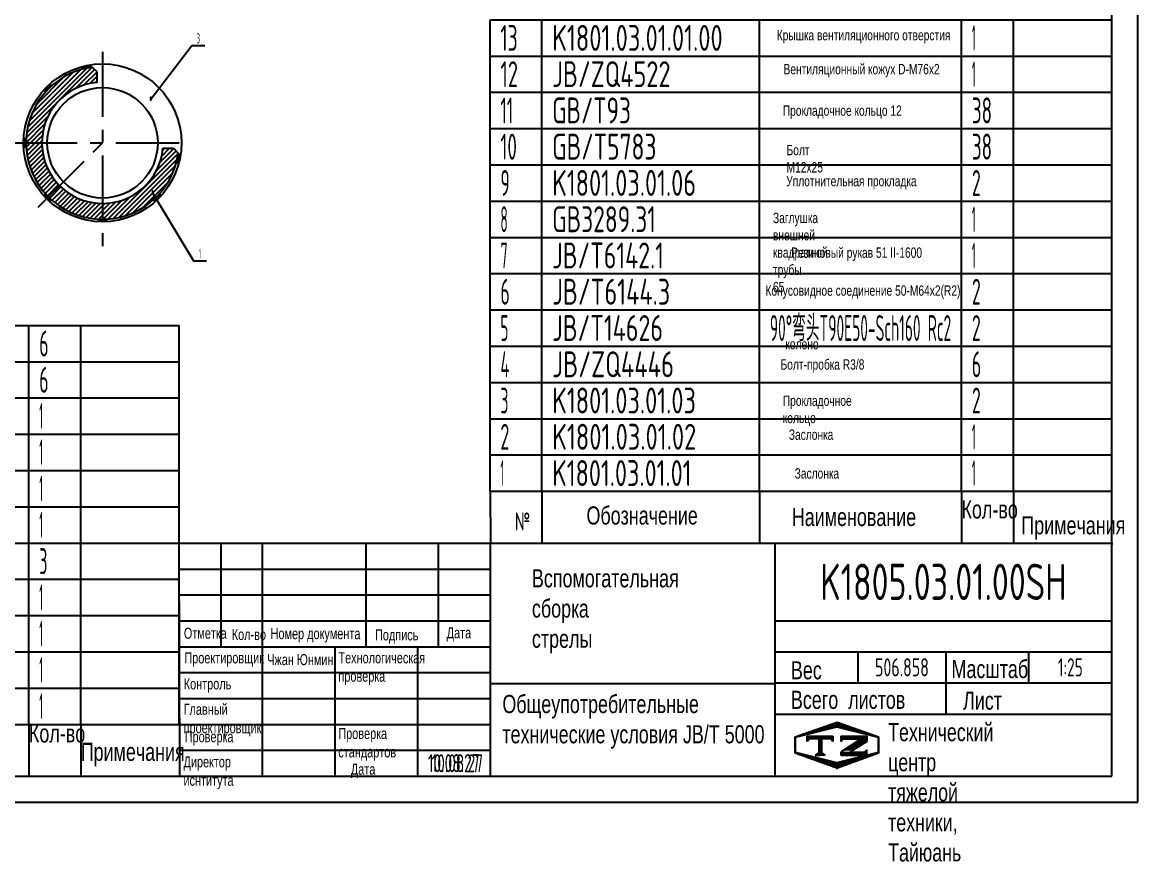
# Model space of a CAD drawing. Header units: millimetres. Extents: x 0 to 10500, y -559 to 7154.
# Drawn here: x 5118 to 10500, y -559 to 3491 of the extents above; entities that cross this region are included whole.
import ezdxf
from ezdxf.enums import TextEntityAlignment as Align

# ---------------------------------------------------------------- set-up
doc = ezdxf.new("R2010")
doc.units = ezdxf.units.MM
doc.header["$LTSCALE"] = 250
doc.linetypes.add('G', pattern=[2, 1.25, -0.25, 0.25, -0.25])
for name, color, linetype in [('01', 7, 'Continuous'), ('02', 1, 'Continuous'), ('05', 142, 'G'), ('11', 3, 'Continuous'), ('THICK', 7, 'Continuous')]:
    doc.layers.add(name, color=color, linetype=linetype)
doc.styles.get("Standard").update_dxf_attribs({"font": 'isocp', "width": 0.707, "bigfont": 'intecad.shx'})

# ---------------------------------------------------------------- blocks, each defined once
blk = doc.blocks.new('*U28')
at = {"layer": '01'}
for points in [[(415, 5), (415, 292)], [(25, 5), (415, 5)]]:
    blk.add_lwpolyline(points, dxfattribs=at)
at = {"layer": '02'}
for points in [[(420, 0), (420, 297)], [(0, 0), (420, 0)]]:
    blk.add_lwpolyline(points, dxfattribs=at)
blk = doc.blocks.new('*U31')
at = {"layer": '01'}
for p, q in [((0, -175), (0, 0)), ((3000, -175), (3000, 0))]:
    blk.add_line(p, q, dxfattribs=at)
at = {"layer": '02'}
for p, q in [((0, 0), (250, 0)), ((250, -175), (250, 0)), ((250, 0), (1300, 0)), ((1300, -175), (1300, 0)), ((1300, 0), (2275, 0)), ((2275, -175), (2275, 0)), ((2275, 0), (2525, 0)), ((2525, -175), (2525, 0)), ((2525, 0), (3000, 0))]:
    blk.add_line(p, q, dxfattribs=at)
blk = doc.blocks.new('*U32')
at = {"layer": '01'}
for p, q in [((0, -175), (0, 0)), ((3000, -175), (3000, 0))]:
    blk.add_line(p, q, dxfattribs=at)
at = {"layer": '02'}
for p, q in [((0, 0), (250, 0)), ((250, -175), (250, 0)), ((250, 0), (1300, 0)), ((1300, -175), (1300, 0)), ((1300, 0), (2275, 0)), ((2275, -175), (2275, 0)), ((2275, 0), (2525, 0)), ((2525, -175), (2525, 0)), ((2525, 0), (3000, 0))]:
    blk.add_line(p, q, dxfattribs=at)
blk = doc.blocks.new('*U33')
at = {"layer": '01'}
for p, q in [((0, -175), (0, 0)), ((3000, -175), (3000, 0))]:
    blk.add_line(p, q, dxfattribs=at)
at = {"layer": '02'}
for p, q in [((0, 0), (250, 0)), ((250, -175), (250, 0)), ((250, 0), (1300, 0)), ((1300, -175), (1300, 0)), ((1300, 0), (2275, 0)), ((2275, -175), (2275, 0)), ((2275, 0), (2525, 0)), ((2525, -175), (2525, 0)), ((2525, 0), (3000, 0))]:
    blk.add_line(p, q, dxfattribs=at)
blk = doc.blocks.new('*U34')
at = {"layer": '01'}
for p, q in [((0, -175), (0, 0)), ((3000, -175), (3000, 0))]:
    blk.add_line(p, q, dxfattribs=at)
at = {"layer": '02'}
for p, q in [((0, 0), (250, 0)), ((250, -175), (250, 0)), ((250, 0), (1300, 0)), ((1300, -175), (1300, 0)), ((1300, 0), (2275, 0)), ((2275, -175), (2275, 0)), ((2275, 0), (2525, 0)), ((2525, -175), (2525, 0)), ((2525, 0), (3000, 0))]:
    blk.add_line(p, q, dxfattribs=at)
blk = doc.blocks.new('*U35')
at = {"layer": '01'}
for p, q in [((0, -175), (0, 0)), ((3000, -175), (3000, 0))]:
    blk.add_line(p, q, dxfattribs=at)
at = {"layer": '02'}
for p, q in [((0, 0), (250, 0)), ((250, -175), (250, 0)), ((250, 0), (1300, 0)), ((1300, -175), (1300, 0)), ((1300, 0), (2275, 0)), ((2275, -175), (2275, 0)), ((2275, 0), (2525, 0)), ((2525, -175), (2525, 0)), ((2525, 0), (3000, 0))]:
    blk.add_line(p, q, dxfattribs=at)
blk = doc.blocks.new('*U36')
at = {"layer": '01'}
for p, q in [((0, -175), (0, 0)), ((3000, -175), (3000, 0))]:
    blk.add_line(p, q, dxfattribs=at)
at = {"layer": '02'}
for p, q in [((0, 0), (250, 0)), ((250, -175), (250, 0)), ((250, 0), (1300, 0)), ((1300, -175), (1300, 0)), ((1300, 0), (2275, 0)), ((2275, -175), (2275, 0)), ((2275, 0), (2525, 0)), ((2525, -175), (2525, 0)), ((2525, 0), (3000, 0))]:
    blk.add_line(p, q, dxfattribs=at)
blk = doc.blocks.new('*U37')
at = {"layer": '01'}
for p, q in [((0, -175), (0, 0)), ((3000, -175), (3000, 0))]:
    blk.add_line(p, q, dxfattribs=at)
at = {"layer": '02'}
for p, q in [((0, 0), (250, 0)), ((250, -175), (250, 0)), ((250, 0), (1300, 0)), ((1300, -175), (1300, 0)), ((1300, 0), (2275, 0)), ((2275, -175), (2275, 0)), ((2275, 0), (2525, 0)), ((2525, -175), (2525, 0)), ((2525, 0), (3000, 0))]:
    blk.add_line(p, q, dxfattribs=at)
blk = doc.blocks.new('*U38')
at = {"layer": '01'}
for p, q in [((0, -175), (0, 0)), ((3000, -175), (3000, 0))]:
    blk.add_line(p, q, dxfattribs=at)
at = {"layer": '02'}
for p, q in [((0, 0), (250, 0)), ((250, -175), (250, 0)), ((250, 0), (1300, 0)), ((1300, -175), (1300, 0)), ((1300, 0), (2275, 0)), ((2275, -175), (2275, 0)), ((2275, 0), (2525, 0)), ((2525, -175), (2525, 0)), ((2525, 0), (3000, 0))]:
    blk.add_line(p, q, dxfattribs=at)
blk = doc.blocks.new('*U39')
at = {"layer": '01'}
for p, q in [((0, -175), (0, 0)), ((3000, -175), (3000, 0))]:
    blk.add_line(p, q, dxfattribs=at)
at = {"layer": '02'}
for p, q in [((0, 0), (250, 0)), ((250, -175), (250, 0)), ((250, 0), (1300, 0)), ((1300, -175), (1300, 0)), ((1300, 0), (2275, 0)), ((2275, -175), (2275, 0)), ((2275, 0), (2525, 0)), ((2525, -175), (2525, 0)), ((2525, 0), (3000, 0))]:
    blk.add_line(p, q, dxfattribs=at)
blk = doc.blocks.new('*U40')
at = {"layer": '01'}
for p, q in [((0, -175), (0, 0)), ((3000, -175), (3000, 0))]:
    blk.add_line(p, q, dxfattribs=at)
at = {"layer": '02'}
for p, q in [((0, 0), (250, 0)), ((250, -175), (250, 0)), ((250, 0), (1300, 0)), ((1300, -175), (1300, 0)), ((1300, 0), (2275, 0)), ((2275, -175), (2275, 0)), ((2275, 0), (2525, 0)), ((2525, -175), (2525, 0)), ((2525, 0), (3000, 0))]:
    blk.add_line(p, q, dxfattribs=at)
blk = doc.blocks.new('*U41')
at = {"layer": '01'}
for p, q in [((0, -175), (0, 0)), ((3000, -175), (3000, 0))]:
    blk.add_line(p, q, dxfattribs=at)
at = {"layer": '02'}
for p, q in [((0, 0), (250, 0)), ((250, -175), (250, 0)), ((250, 0), (1300, 0)), ((1300, -175), (1300, 0)), ((1300, 0), (2275, 0)), ((2275, -175), (2275, 0)), ((2275, 0), (2525, 0)), ((2525, -175), (2525, 0)), ((2525, 0), (3000, 0))]:
    blk.add_line(p, q, dxfattribs=at)
blk = doc.blocks.new('*U42')
at = {"layer": '01'}
for p, q in [((0, -175), (0, 0)), ((3000, -175), (3000, 0))]:
    blk.add_line(p, q, dxfattribs=at)
at = {"layer": '02'}
for p, q in [((0, 0), (250, 0)), ((250, -175), (250, 0)), ((250, 0), (1300, 0)), ((1300, -175), (1300, 0)), ((1300, 0), (2275, 0)), ((2275, -175), (2275, 0)), ((2275, 0), (2525, 0)), ((2525, -175), (2525, 0)), ((2525, 0), (3000, 0))]:
    blk.add_line(p, q, dxfattribs=at)
blk = doc.blocks.new('*U43')
at = {"layer": '01'}
for p, q in [((0, -175), (0, 0)), ((3000, -175), (3000, 0))]:
    blk.add_line(p, q, dxfattribs=at)
at = {"layer": '02'}
for p, q in [((0, 0), (250, 0)), ((250, -175), (250, 0)), ((250, 0), (1300, 0)), ((1300, -175), (1300, 0)), ((1300, 0), (2275, 0)), ((2275, -175), (2275, 0)), ((2275, 0), (2525, 0)), ((2525, -175), (2525, 0)), ((2525, 0), (3000, 0))]:
    blk.add_line(p, q, dxfattribs=at)
blk = doc.blocks.new('*U58')
at = {"layer": '01'}
for p, q in [((0, -175), (0, 0)), ((3000, -175), (3000, 0))]:
    blk.add_line(p, q, dxfattribs=at)
at = {"layer": '02'}
for p, q in [((0, 0), (250, 0)), ((250, -175), (250, 0)), ((250, 0), (1300, 0)), ((1300, -175), (1300, 0)), ((1300, 0), (2275, 0)), ((2275, -175), (2275, 0)), ((2275, 0), (2525, 0)), ((2525, -175), (2525, 0)), ((2525, 0), (3000, 0))]:
    blk.add_line(p, q, dxfattribs=at)
blk = doc.blocks.new('*U59')
at = {"layer": '01'}
for p, q in [((0, -175), (0, 0)), ((3000, -175), (3000, 0))]:
    blk.add_line(p, q, dxfattribs=at)
at = {"layer": '02'}
for p, q in [((0, 0), (250, 0)), ((250, -175), (250, 0)), ((250, 0), (1300, 0)), ((1300, -175), (1300, 0)), ((1300, 0), (2275, 0)), ((2275, -175), (2275, 0)), ((2275, 0), (2525, 0)), ((2525, -175), (2525, 0)), ((2525, 0), (3000, 0))]:
    blk.add_line(p, q, dxfattribs=at)
blk = doc.blocks.new('*U60')
at = {"layer": '01'}
for p, q in [((0, -175), (0, 0)), ((3000, -175), (3000, 0))]:
    blk.add_line(p, q, dxfattribs=at)
at = {"layer": '02'}
for p, q in [((0, 0), (250, 0)), ((250, -175), (250, 0)), ((250, 0), (1300, 0)), ((1300, -175), (1300, 0)), ((1300, 0), (2275, 0)), ((2275, -175), (2275, 0)), ((2275, 0), (2525, 0)), ((2525, -175), (2525, 0)), ((2525, 0), (3000, 0))]:
    blk.add_line(p, q, dxfattribs=at)
blk = doc.blocks.new('*U61')
at = {"layer": '01'}
for p, q in [((0, -175), (0, 0)), ((3000, -175), (3000, 0))]:
    blk.add_line(p, q, dxfattribs=at)
at = {"layer": '02'}
for p, q in [((0, 0), (250, 0)), ((250, -175), (250, 0)), ((250, 0), (1300, 0)), ((1300, -175), (1300, 0)), ((1300, 0), (2275, 0)), ((2275, -175), (2275, 0)), ((2275, 0), (2525, 0)), ((2525, -175), (2525, 0)), ((2525, 0), (3000, 0))]:
    blk.add_line(p, q, dxfattribs=at)
blk = doc.blocks.new('*U62')
at = {"layer": '01'}
for p, q in [((0, -175), (0, 0)), ((3000, -175), (3000, 0))]:
    blk.add_line(p, q, dxfattribs=at)
at = {"layer": '02'}
for p, q in [((0, 0), (250, 0)), ((250, -175), (250, 0)), ((250, 0), (1300, 0)), ((1300, -175), (1300, 0)), ((1300, 0), (2275, 0)), ((2275, -175), (2275, 0)), ((2275, 0), (2525, 0)), ((2525, -175), (2525, 0)), ((2525, 0), (3000, 0))]:
    blk.add_line(p, q, dxfattribs=at)
blk = doc.blocks.new('*U63')
at = {"layer": '01'}
for p, q in [((0, -175), (0, 0)), ((3000, -175), (3000, 0))]:
    blk.add_line(p, q, dxfattribs=at)
at = {"layer": '02'}
for p, q in [((0, 0), (250, 0)), ((250, -175), (250, 0)), ((250, 0), (1300, 0)), ((1300, -175), (1300, 0)), ((1300, 0), (2275, 0)), ((2275, -175), (2275, 0)), ((2275, 0), (2525, 0)), ((2525, -175), (2525, 0)), ((2525, 0), (3000, 0))]:
    blk.add_line(p, q, dxfattribs=at)
blk = doc.blocks.new('*U64')
at = {"layer": '01'}
for p, q in [((0, -175), (0, 0)), ((3000, -175), (3000, 0))]:
    blk.add_line(p, q, dxfattribs=at)
at = {"layer": '02'}
for p, q in [((0, 0), (250, 0)), ((250, -175), (250, 0)), ((250, 0), (1300, 0)), ((1300, -175), (1300, 0)), ((1300, 0), (2275, 0)), ((2275, -175), (2275, 0)), ((2275, 0), (2525, 0)), ((2525, -175), (2525, 0)), ((2525, 0), (3000, 0))]:
    blk.add_line(p, q, dxfattribs=at)
blk = doc.blocks.new('*U65')
at = {"layer": '01'}
for p, q in [((0, -175), (0, 0)), ((3000, -175), (3000, 0))]:
    blk.add_line(p, q, dxfattribs=at)
at = {"layer": '02'}
for p, q in [((0, 0), (250, 0)), ((250, -175), (250, 0)), ((250, 0), (1300, 0)), ((1300, -175), (1300, 0)), ((1300, 0), (2275, 0)), ((2275, -175), (2275, 0)), ((2275, 0), (2525, 0)), ((2525, -175), (2525, 0)), ((2525, 0), (3000, 0))]:
    blk.add_line(p, q, dxfattribs=at)
blk = doc.blocks.new('*U66')
at = {"layer": '01'}
for p, q in [((0, -175), (0, 0)), ((3000, -175), (3000, 0))]:
    blk.add_line(p, q, dxfattribs=at)
at = {"layer": '02'}
for p, q in [((0, 0), (250, 0)), ((250, -175), (250, 0)), ((250, 0), (1300, 0)), ((1300, -175), (1300, 0)), ((1300, 0), (2275, 0)), ((2275, -175), (2275, 0)), ((2275, 0), (2525, 0)), ((2525, -175), (2525, 0)), ((2525, 0), (3000, 0))]:
    blk.add_line(p, q, dxfattribs=at)
blk = doc.blocks.new('*U67')
at = {"layer": '01'}
for p, q in [((0, -175), (0, 0)), ((3000, -175), (3000, 0))]:
    blk.add_line(p, q, dxfattribs=at)
at = {"layer": '02'}
for p, q in [((0, 0), (250, 0)), ((250, -175), (250, 0)), ((250, 0), (1300, 0)), ((1300, -175), (1300, 0)), ((1300, 0), (2275, 0)), ((2275, -175), (2275, 0)), ((2275, 0), (2525, 0)), ((2525, -175), (2525, 0)), ((2525, 0), (3000, 0))]:
    blk.add_line(p, q, dxfattribs=at)
blk = doc.blocks.new('*U68')
at = {"layer": '01'}
for p, q in [((0, -175), (0, 0)), ((0, 0), (250, 0)), ((250, 0), (1300, 0)), ((1300, 0), (2275, 0)), ((2275, 0), (2525, 0)), ((2525, 0), (3000, 0)), ((3000, -175), (3000, 0))]:
    blk.add_line(p, q, dxfattribs=at)
at = {"layer": '02'}
for p, q in [((250, -175), (250, 0)), ((1300, -175), (1300, 0)), ((2275, -175), (2275, 0)), ((2525, -175), (2525, 0))]:
    blk.add_line(p, q, dxfattribs=at)
blk = doc.blocks.new('*X72')
at = {"color": 0}
for p, q in [((127.06, 7.8), (132.06, 7.8)), ((127.06, 7.5), (132.06, 7.5)), ((127.06, 7.2), (127.32, 7.2)), ((129.7, 6.6), (131.51, 6.6)), ((130.16, 6.9), (131.98, 6.9)), ((130.62, 7.2), (132.06, 7.2)), ((127.84, 5.4), (129.64, 5.4)), ((128.3, 5.7), (130.1, 5.7)), ((128.77, 6), (130.57, 6)), ((129.23, 6.3), (131.04, 6.3))]:
    blk.add_line(p, q, dxfattribs=at)
blk = doc.blocks.new('*X73')
at = {"color": 0}
for p, q in [((127.06, 4.8), (132.06, 4.8)), ((127.06, 4.5), (132.06, 4.5)), ((131.84, 5.1), (132.06, 5.1))]:
    blk.add_line(p, q, dxfattribs=at)
blk = doc.blocks.new('*X71')
at = {"color": 0}
for p, q in [((122.34, 4.5), (123.72, 4.5)), ((122.82, 4.8), (123.24, 4.8))]:
    blk.add_line(p, q, dxfattribs=at)
blk = doc.blocks.new('*X70')
at = {"color": 0}
for p, q in [((120.53, 7.8), (125.53, 7.8)), ((120.53, 7.5), (125.53, 7.5)), ((120.53, 7.2), (120.79, 7.2)), ((125.27, 7.2), (125.53, 7.2))]:
    blk.add_line(p, q, dxfattribs=at)
blk = doc.blocks.new('*X69')
at = {"color": 0}
for p, q in [((120.66, 8.7), (121.92, 8.7)), ((121.52, 9), (123.12, 9)), ((122.38, 9.3), (124.32, 9.3)), ((123.24, 9.6), (125.52, 9.6)), ((124.1, 9.9), (128.52, 9.9)), ((124.97, 10.2), (127.67, 10.2)), ((125.83, 10.5), (126.82, 10.5)), ((127.02, 9.6), (129.37, 9.6)), ((128.22, 9.3), (130.22, 9.3)), ((129.42, 9), (131.07, 9)), ((130.62, 8.7), (131.92, 8.7)), ((118.22, 7.8), (118.32, 7.8)), ((118.22, 7.5), (118.27, 7.5)), ((118.22, 7.2), (118.27, 7.2)), ((118.22, 6.9), (118.27, 6.9)), ((118.22, 6.6), (118.27, 6.6)), ((118.94, 8.1), (119.52, 8.1)), ((119.8, 8.4), (120.72, 8.4)), ((131.82, 8.4), (132.77, 8.4)), ((133.02, 8.1), (133.62, 8.1)), ((134.22, 7.8), (134.32, 7.8)), ((134.27, 7.5), (134.32, 7.5)), ((134.27, 7.2), (134.32, 7.2)), ((134.27, 6.9), (134.32, 6.9)), ((134.27, 6.6), (134.32, 6.6)), ((118.22, 6.3), (118.27, 6.3)), ((118.22, 6), (118.27, 6)), ((118.22, 5.7), (118.27, 5.7)), ((118.22, 5.4), (118.27, 5.4)), ((118.22, 5.1), (118.27, 5.1)), ((118.22, 4.8), (118.27, 4.8)), ((118.79, 4.5), (119.42, 4.5)), ((133.12, 4.5), (133.76, 4.5)), ((134.27, 6.3), (134.32, 6.3)), ((134.27, 6), (134.32, 6)), ((134.27, 5.7), (134.32, 5.7)), ((134.27, 5.4), (134.32, 5.4)), ((134.27, 5.1), (134.32, 5.1)), ((134.27, 4.8), (134.32, 4.8)), ((119.61, 4.2), (120.62, 4.2)), ((120.43, 3.9), (121.82, 3.9)), ((121.26, 3.6), (123.02, 3.6)), ((122.08, 3.3), (124.22, 3.3)), ((122.91, 3), (125.42, 3)), ((123.73, 2.7), (128.89, 2.7)), ((124.55, 2.4), (128.07, 2.4)), ((127.12, 3), (129.7, 3)), ((128.32, 3.3), (130.51, 3.3)), ((129.52, 3.6), (131.32, 3.6)), ((130.72, 3.9), (132.14, 3.9)), ((131.92, 4.2), (132.95, 4.2)), ((125.38, 2.1), (127.26, 2.1)), ((126.2, 1.8), (126.45, 1.8))]:
    blk.add_line(p, q, dxfattribs=at)

msp = doc.modelspace()

# ---------------------------------------------------------------- hatches: boundary and pattern name
at = {"layer": '01'}
h = msp.add_hatch(color=256, dxfattribs=at)
h.paths.add_polyline_path([(5453.42, 3274.5), (5450.82, 3286.76, 0.0167464), (5425.69, 3282.29), (5428.29, 3270.06, -0.0173154)])
h.paths.add_polyline_path([(5428.29, 3270.06), (5425.69, 3282.29, 0.0167464), (5400.93, 3276.15), (5403.53, 3263.9, -0.0173154)])
h = msp.add_hatch(color=256, dxfattribs=at)
h.paths.add_polyline_path([(5263, 3187.59), (5254.14, 3196.45, 0.0167464), (5235.5, 3179.03), (5244.34, 3170.19, -0.0173154)])
h.paths.add_polyline_path([(5244.34, 3170.19), (5235.5, 3179.03, 0.0167464), (5218.08, 3160.39), (5226.94, 3151.53, -0.0173154)])
h = msp.add_hatch(color=256, dxfattribs=at)
h.paths.add_polyline_path([(5137.29, 2935.12), (5124.77, 2935.12, 0.0167464), (5123.91, 2909.62), (5136.41, 2909.62, -0.0173154)])
h.paths.add_polyline_path([(5136.41, 2909.62), (5123.91, 2909.62, 0.0167464), (5124.77, 2884.12), (5137.29, 2884.12, -0.0173154)])
h = msp.add_hatch(color=256, dxfattribs=at)
h.paths.add_polyline_path([(5859.68, 2809.97), (5871.95, 2807.43, 0.0167464), (5877.97, 2832.22), (5865.73, 2834.76, -0.0173154)])
h.paths.add_polyline_path([(5865.73, 2834.76), (5877.97, 2832.22, 0.0167464), (5882.31, 2857.37), (5870.04, 2859.91, -0.0173154)])
h = msp.add_hatch(color=256, dxfattribs=at)
h.paths.add_polyline_path([(5226.94, 2667.7), (5218.08, 2658.85, 0.0167464), (5235.5, 2640.21), (5244.34, 2649.05, -0.0173154)])
h.paths.add_polyline_path([(5244.34, 2649.05), (5235.5, 2640.21, 0.0167464), (5254.14, 2622.78), (5263, 2631.64, -0.0173154)])
h = msp.add_hatch(color=256, dxfattribs=at)
h.paths.add_polyline_path([(5746.82, 2631.64), (5755.68, 2622.78, 0.0167464), (5774.32, 2640.21), (5765.48, 2649.05, -0.0173154)])
h.paths.add_polyline_path([(5765.48, 2649.05), (5774.32, 2640.21, 0.0167464), (5791.75, 2658.85), (5782.89, 2667.7, -0.0173154)])
h = msp.add_hatch(color=256, dxfattribs=at)
h.paths.add_polyline_path([(5479.41, 2542), (5479.41, 2529.47, 0.0167464), (5504.91, 2528.62), (5504.91, 2541.12, -0.0173154)])
h.paths.add_polyline_path([(5504.91, 2541.12), (5504.91, 2528.62, 0.0167464), (5530.41, 2529.47), (5530.41, 2542, -0.0173154)])
at = {"layer": '02', "linetype": 'Continuous'}
h = msp.add_hatch(dxfattribs=at)
h.set_pattern_fill('LINE', color=1, scale=5, angle=45, style=0)
h.set_pattern_definition([(45, (-215.51, 1936.407), (-11.22532, 11.22532), [])])
h.paths.add_polyline_path([(5504.91, 2617.12), (5504.91, 2541.12, 0.3744979), (5869.93, 2859.12), (5847.53, 2884.12), (5796.3, 2884.12, -0.3888719)])
h.paths.add_polyline_path([(5504.91, 2541.12), (5504.91, 2617.12, -0.1989124), (5298.08, 2702.79), (5244.34, 2649.05, 0.1989124)])
h.paths.add_polyline_path([(5212.41, 2909.62), (5136.41, 2909.62, 0.1989124), (5244.34, 2649.05), (5298.08, 2702.79, -0.1989124)])
h.paths.add_polyline_path([(5298.08, 3116.45), (5244.34, 3170.19, 0.1989124), (5136.41, 2909.62), (5212.41, 2909.62, -0.1989124)])
h.paths.add_polyline_path([(5479.41, 3201), (5479.41, 3252.23), (5454.41, 3274.64, 0.1634126), (5244.34, 3170.19), (5298.08, 3116.45, -0.1763208)])

# ---------------------------------------------------------------- linework, layer by layer
for radius, start, end in [(368.5, 97.87672, 352.12328), (292.5, 95.00137, 354.99863)]:
    msp.add_arc((5504.91, 2909.62), radius, start, end)
at = {"layer": '01'}
for p, q in [((5479.41, 3252.23), (5454.41, 3274.64)), ((5479.41, 3201), (5479.41, 3252.23)), ((5796.3, 2884.12), (5847.53, 2884.12)), ((5847.53, 2884.12), (5869.93, 2859.12)), ((7375, 1228.6), (10375, 1228.6)), ((7375, 1228.6), (7376.51, 978.03)), ((7625, 1228.6), (7625, 978.03)), ((8675, 1228.6), (8675, 978.03)), ((9650, 1228.6), (9650, 978.03)), ((9900, 1228.6), (9900, 978.03)), ((2875, 103.6), (5896.48, 103.47)), ((5150, 103.6), (5150, -146.4)), ((5400, 103.6), (5400, -146.4))]:
    msp.add_line(p, q, dxfattribs=at)
at = {"layer": '01', "color": 7, "linetype": 'Continuous'}
for radius in [381, 266.5]:
    msp.add_circle((5504.91, 2909.62), radius, dxfattribs=at)
at = {"layer": '01'}
for p in [(10375, 978.6), (10375, 972.47), (5875, -146.4)]:
    msp.add_point(p, dxfattribs=at)
at = {"layer": '02'}
for p, q in [((5737.63, 3119.71), (5936.56, 3379.19)), ((5936.56, 3379.19), (5998.56, 3379.19)), ((5746.81, 2667.72), (5944.31, 2340.14)), ((5944.31, 2340.14), (6006.31, 2340.14))]:
    msp.add_line(p, q, dxfattribs=at)
at = {"layer": '05'}
for p, q in [((5504.91, 3348.19), (5504.91, 2404.52)), ((5069.64, 2909.62), (5874.86, 2909.62)), ((5195.3, 2600.01), (5504.91, 2909.62))]:
    msp.add_line(p, q, dxfattribs=at)
at = {"layer": 'THICK'}
for p, q in [((5873.85, 978.03), (5877.26, -146.4)), ((5873.85, 978.03), (10375, 978.03)), ((6077.09, 977.49), (6077.09, 978.03)), ((6077.16, 478.28), (6077.16, 978.03)), ((6277.06, -146.4), (6277.06, 978.03)), ((6776.81, 478.28), (6776.81, 978.03)), ((7126.63, 478.28), (7126.63, 978.03)), ((7376.51, -146.4), (7376.51, 978.03)), ((8750.82, -146.4), (8750.82, 978.03)), ((10375, -146.4), (10375, 978.03)), ((5877.26, 603.22), (7376.51, 603.22)), ((8750.82, 603.22), (10375, 603.22)), ((5877.26, 478.28), (7376.51, 478.28)), ((6626.88, -146.4), (6626.88, 478.28)), ((7026.68, -146.4), (7026.68, 478.28)), ((8750.82, 453.3), (10375, 453.3)), ((9150.61, 303.37), (9150.61, 453.3)), ((9575.4, 153.45), (9575.4, 453.3)), ((9975.2, 303.37), (9975.2, 453.3)), ((7376.51, 301.2), (8750.82, 301.2)), ((8750.82, 303.37), (10375, 303.37)), ((8750.82, 153.45), (10375, 153.45)), ((5877.26, -146.4), (10375, -146.4))]:
    msp.add_line(p, q, dxfattribs=at)
at = {"layer": 'THICK', "color": 3}
for p, q in [((5877.26, 853.09), (7376.51, 853.09)), ((5877.26, 728.16), (7376.51, 728.16)), ((5877.26, 353.35), (7376.51, 353.35)), ((5877.26, 228.41), (7376.51, 228.41)), ((8847.07, 43.65), (9049.59, 114.19)), ((9049.59, 114.19), (9249.49, 43.65)), ((5877.26, 103.47), (7376.51, 103.47)), ((8848.38, 42.06), (9048.28, 92.04)), ((9048.28, 92.04), (9248.18, 42.06)), ((8847.07, -34.9), (8847.07, 43.65)), ((8848.38, -32.9), (8848.38, 42.06)), ((8904.83, 21), (8904.83, 45.98)), ((8904.83, 45.98), (9029.77, 45.98)), ((8917.32, 33.49), (8904.83, 21)), ((9017.27, 33.49), (8917.32, 33.49)), ((8961.83, 33.61), (8961.83, -34.93)), ((8967.3, 33.61), (8967.3, -34.93)), ((8973.54, 33.61), (8973.54, -34.93)), ((9029.77, 21), (9017.27, 33.49)), ((9029.77, 45.98), (9029.77, 21)), ((9068.03, 45.98), (9068.03, 21)), ((9068.03, 45.98), (9192.96, 45.98)), ((9068.03, 21), (9080.52, 33.49)), ((9166.41, 33.49), (9068.03, -30.17)), ((9080.52, 33.49), (9166.41, 33.49)), ((9192.96, 21.23), (9128.95, -19.73)), ((9192.96, 45.98), (9192.96, 21)), ((9248.18, 42.06), (9248.18, -32.9)), ((9249.49, 43.65), (9249.49, -34.9)), ((5877.26, -21.47), (7376.51, -21.47)), ((9049.59, -108.65), (8847.07, -34.9)), ((9048.28, -82.87), (8848.38, -32.9)), ((8967.3, -29.22), (8943.09, -44.45)), ((8943.09, -44.45), (8967.3, -44.45)), ((8967.3, -29.22), (8991.5, -44.45)), ((8991.5, -44.45), (8967.3, -44.45)), ((9248.18, -32.9), (9048.28, -82.87)), ((9249.49, -34.9), (9049.59, -108.65)), ((9068.03, -30.17), (9068.03, -44.45)), ((9068.03, -44.45), (9192.96, -44.45)), ((9128.95, -19.73), (9109.86, -31.95)), ((9180.47, -31.95), (9109.86, -31.95)), ((9192.96, -19.46), (9180.47, -31.95)), ((9192.96, -44.45), (9192.96, -19.46))]:
    msp.add_line(p, q, dxfattribs=at)
for p in [(5877.26, -21.47), (5877.26, -146.4)]:
    msp.add_point(p, dxfattribs=at)

# ---------------------------------------------------------------- block references
at = {"layer": '01', "xscale": 25, "yscale": 25, "zscale": 25}
msp.add_blockref('*U28', (0, -271.4), dxfattribs=at)
at = {"layer": '01'}
for name, p in [('*U43', (7375, 3503.6)), ('*U42', (7375, 3328.6)), ('*U41', (7375, 3153.6)), ('*U40', (7375, 2978.6)), ('*U39', (7375, 2803.6)), ('*U38', (7375, 2628.6)), ('*U37', (7375, 2453.6)), ('*U36', (7375, 2278.6)), ('*U35', (7375, 2103.6)), ('*U68', (2875, 2028.6)), ('*U34', (7375, 1928.6)), ('*U67', (2875, 1853.6)), ('*U33', (7375, 1753.6)), ('*U66', (2875, 1678.6)), ('*U32', (7375, 1578.6)), ('*U65', (2875, 1503.6)), ('*U31', (7375, 1403.6)), ('*U64', (2875, 1328.6)), ('*U63', (2875, 1153.6)), ('*U62', (2875, 978.6)), ('*U61', (2875, 803.6)), ('*U60', (2875, 628.6)), ('*U59', (2875, 453.6)), ('*U58', (2875, 278.6))]:
    msp.add_blockref(name, p, dxfattribs=at)
at = {"layer": 'THICK', "color": 3, "xscale": 24.98745205863974, "yscale": 24.98745205863861, "zscale": 24.98745205863937}
for name in ['*X69', '*X70', '*X72', '*X71', '*X73']:
    msp.add_blockref(name, (5893.06, -152.51), dxfattribs=at)

# ---------------------------------------------------------------- texts
at = {"layer": '01', "attachment_point": 1}
for s, insert, char_height in [('{\\fArial|b0|i0|c204|p34;\\C3;Крышка вентиляционного отверстия}', (8758.21, 3454.23), 50), ('{\\fArial|b0|i0|c204|p34;\\C3;Вентиляционный кожух \\fArial|b0|i0|c0|p34;D-M76x2}', (8791, 3290.43), 50), ('{\\fArial|b0|i0|c204|p34;\\C3;Прокладочное кольцо 12}', (8787.35, 3090.22), 50), ('{\\fArial|b0|i0|c204|p34;\\C3;Уплотнительная прокладка}', (8803.95, 2750.23), 50), ('{\\fArial|b0|i0|c204|p34;\\C3;Резиновый рукав \\fArial|b0|i0|c0|p34;51 II-1600}', (8827.55, 2404.86), 50), ('{\\fArial|b0|i0|c204|p34;\\C3;Конусовидное соединение 50-\\fArial|b0|i0|c0|p34;M64x2(R2)}', (8703.68, 2221.82), 50), ('{\\fArial|b0|i0|c204|p34;колено}', (8800.11, 1963.55), 50), ('{\\fArial|b0|i0|c204|p34;\\C3;Болт-пробка \\fArial|b0|i0|c0|p34;R3/8}', (8776.55, 1865.09), 50), ('{\\fArial|b0|i0|c204|p34;\\C3;Заслонка}', (8816.63, 1526.56), 50), ('{\\fArial|b0|i0|c204|p34;\\C3;Заслонка}', (8844.66, 1339.42), 50), ('{\\fArial|b0|i0|c204|p34;Наименование}', (8831.2, 1147.99), 87.5), ('{\\Fisocp,intecad|c204;№}', (7494.13, 1126.15), 87.5), ('{\\fArial|b0|i0|c204|p34;Примечания}', (9938.74, 1107.95), 87.5), ('{\\fArial|b0|i0|c204|p34;Отметка}', (5897.66, 569.93), 53.2796), ('{\\fArial|b0|i0|c204|p34;Кол-во}', (6128.72, 563.8), 53.2796), ('{\\fArial|b0|i0|c204|p34;Номер документа}', (6315.88, 567.9), 53.2796), ('{\\fArial|b0|i0|c204|p34;Подпись}', (6819.85, 561.76), 53.2796), ('{\\fArial|b0|i0|c204|p34;Дата}', (7165.41, 571.97), 53.2796), ('{\\fArial|b0|i0|c204|p34;Проектировщик}', (5900.01, 450.92), 53.2796), ('{\\fArial|b0|i0|c204|p34;\\C3;Чжан Юнмин}', (6299.53, 442.73), 53.2796), ('{\\fArial|b0|i0|c204|p34;Технологическая\\Pпроверка}', (6643.25, 451.32), 53.2796), ('{\\fArial|b0|i0|c204|p34;Вес}', (8826.73, 408.32), 87.5), ('{\\fArial|b0|i0|c204|p34;Масштаб}', (9601.71, 414.27), 87.5), ('{\\fArial|b0|i0|c204|p34;Контроль}', (5896.95, 325.42), 53.2796), ('{\\fArial|b0|i0|c204|p34;Общеупотребительные \\Pтехнические условия \\fArial|b0|i0|c0|p34;JB/T 5000}', (7434.49, 245.42), 87.5), ('{\\fArial|b0|i0|c204|p34;Всего  листов}', (8826.73, 265.74), 87.5), ('{\\fArial|b0|i0|c204|p34;Лист}', (9657.2, 261.78), 87.5), ('{\\fArial|b0|i0|c204|p34;Главный\\Pпроектировщик}', (5896.48, 202.79), 53.2796), ('{\\fArial|b0|i0|c204|p34;Кол-во}', (5150, 103.6), 87.5), ('{\\fArial|b0|i0|c204|p34;Проверка}', (5901.68, 70.28), 53.2796), ('{\\fArial|b0|i0|c204|p34;Проверка\\Pстандартов}', (6642.74, 86.11), 53.2796), ('{\\fArial|b0|i0|c204|p34;Примечания}', (5400, 14.6), 87.5), ('{\\fArial|b0|i0|c204|p34;Директор\\Pиснтитута}', (5895.66, -50.77), 53.2796), ('{\\fArial|b0|i0|c204|p34;Дата}', (6703.27, -86.38), 53.2796)]:
    msp.add_mtext(s, dxfattribs=dict(at, insert=insert, char_height=char_height))
for s, insert, char_height, width in [('{\\fArial|b0|i0|c204|p34;\\C3;Болт М12х25}', (8805.59, 2899.87), 50, 3.6432), ('{\\fArial|b0|i0|c204|p34;\\C3;Заглушка внешней квадратной трубы 65}', (8740.11, 2572.3), 50, 3.6432), ('{\\fArial|b0|i0|c204|p34;\\C3;Прокладочное кольцо}', (8787.48, 1690.37), 50, 3.6432), ('{\\fArial|b0|i0|c204|p34;Кол-во}', (9650, 1184.39), 87.5, 22.7858), ('{\\fArial|b0|i0|c204|p34;Обозначение}', (7840.24, 1155.27), 87.5, 3.6432), ('{\\fArial|b0|i0|c204|p34;\\C3;Вспомогательная сборка\\Pстрелы}', (7577.09, 852.17), 87.5, 1.9821), ('{\\fArial|b0|i0|c204|p34;Технический центр\\Pтяжелой техники, Тайюань}', (9295.9, 109.28), 87.0233, 4.0895)]:
    msp.add_mtext(s, dxfattribs=dict(at, insert=insert, char_height=char_height, width=width))
at = {"layer": '02', "width": 0.605172}
for p, p2 in [((5731.63, 3109.71), (5743.63, 3109.71)), ((5740.81, 2657.72), (5752.81, 2657.72))]:
    msp.add_text('●', height=20, dxfattribs=at).set_placement(p, p2, align=Align.FIT)
at = {"layer": '11'}
for s, height, width, p, p2 in [('13', 125, 0.609833, (7425, 3353.6), (7508.2, 3353.6)), ('K1801.03.01.01.00', 125, 0.695785, (7675, 3353.6), (8497.4, 3353.6)), ('1', 125, 0.404, (9700, 3353.6), (9717.67, 3353.6)), ('3', 49.5, 0.527686, (5959.83, 3389.19), (5975.28, 3389.19)), ('12', 125, 0.611465, (7425, 3178.6), (7509.85, 3178.6)), ('JB/ZQ4522', 125, 0.690956, (7675, 3178.6), (8245.91, 3178.6)), ('1', 125, 0.404, (9700, 3178.6), (9717.67, 3178.6)), ('11', 125, 0.582235, (7425, 3003.6), (7486.86, 3003.6)), ('GB/T93', 125, 0.691199, (7675, 3003.6), (8054.72, 3003.6)), ('38', 125, 0.62216, (9700, 3003.6), (9797.21, 3003.6)), ('10', 125, 0.606076, (7425, 2828.6), (7504.61, 2828.6)), ('GB/T5783', 125, 0.695009, (7675, 2828.6), (8178.14, 2828.6)), ('38', 125, 0.62216, (9700, 2828.6), (9797.21, 2828.6)), ('9', 125, 0.579528, (7425, 2653.6), (7470.03, 2653.6)), ('K1801.03.01.06', 125, 0.693751, (7675, 2653.6), (8369.15, 2653.6)), ('2', 125, 0.562593, (9700, 2653.6), (9742.9, 2653.6)), ('8', 125, 0.514182, (7425, 2478.6), (7460.35, 2478.6)), ('GB3289.31', 125, 0.69493, (7675, 2478.6), (8174.78, 2478.6)), ('1', 125, 0.404, (9700, 2478.6), (9717.67, 2478.6)), ('7', 125, 0.514182, (7425, 2303.6), (7460.35, 2303.6)), ('JB/T6142.1', 125, 0.690032, (7675, 2303.6), (8214.09, 2303.6)), ('1', 125, 0.404, (9700, 2303.6), (9717.67, 2303.6)), ('1', 49.5, 0.404, (5971.81, 2350.14), (5978.81, 2350.14)), ('6', 125, 0.600695, (7425, 2128.6), (7470.02, 2128.6)), ('JB/T6144.3', 125, 0.690911, (7675, 2128.6), (8244.26, 2128.6)), ('2', 125, 0.562593, (9700, 2128.6), (9742.9, 2128.6)), ('5', 125, 0.527686, (7425, 1953.6), (7464.01, 1953.6)), ('JB/T14626', 125, 0.689894, (7675, 1953.6), (8209.63, 1953.6)), ('90%%d弯头T90E50-Sch160 Rc2', 125, 0.447591, (8725, 1953.6), (9600, 1953.6)), ('2', 125, 0.562593, (9700, 1953.6), (9742.9, 1953.6)), ('6', 125, 0.600695, (5200, 1878.6), (5245.02, 1878.6)), ('4', 125, 0.543846, (7425, 1778.6), (7469.19, 1778.6)), ('JB/ZQ4446', 125, 0.691404, (7675, 1778.6), (8262.66, 1778.6)), ('6', 125, 0.600695, (9700, 1778.6), (9745.02, 1778.6)), ('6', 125, 0.600695, (5200, 1703.6), (5245.02, 1703.6)), ('3', 125, 0.527686, (7425, 1603.6), (7464.01, 1603.6)), ('K1801.03.01.03', 125, 0.693738, (7675, 1603.6), (8368.43, 1603.6)), ('2', 125, 0.562593, (9700, 1603.6), (9742.9, 1603.6)), ('1', 125, 0.404, (5200, 1528.6), (5217.68, 1528.6)), ('2', 125, 0.562593, (7425, 1428.6), (7467.9, 1428.6)), ('K1801.03.01.02', 125, 0.693769, (7675, 1428.6), (8370.07, 1428.6)), ('1', 125, 0.404, (9700, 1428.6), (9717.67, 1428.6)), ('1', 125, 0.404, (5200, 1353.6), (5217.68, 1353.6)), ('1', 125, 0.404, (7425, 1253.6), (7442.68, 1253.6)), ('K1801.03.01.01', 125, 0.693325, (7675, 1253.6), (8347.09, 1253.6)), ('1', 125, 0.404, (9700, 1253.6), (9717.67, 1253.6)), ('1', 125, 0.404, (5200, 1178.6), (5217.68, 1178.6)), ('1', 125, 0.404, (5200, 1003.6), (5217.68, 1003.6)), ('3', 125, 0.527686, (5200, 828.6), (5239.01, 828.6)), ('K1805.03.01.00SH', 175, 0.696129, (8968.31, 703.6), (10156.69, 703.6)), ('1', 125, 0.404, (5200, 653.6), (5217.68, 653.6)), ('1', 125, 0.404, (5200, 478.6), (5217.68, 478.6)), ('1', 125, 0.404, (5200, 303.6), (5217.68, 303.6)), ('506.858', 87.5, 0.682621, (9232.59, 334.85), (9492.41, 334.85)), ('1:25', 87.5, 0.656293, (10114.95, 334.85), (10235.05, 334.85)), ('1', 125, 0.404, (5200, 128.6), (5217.68, 128.6)), ('10.08.27', 87.5, 0.642055, (7075, -127.65), (7325, -127.65)), ('10.08.27', 87.023, 0.642055, (7092.98, -127.76), (7341.62, -127.76))]:
    msp.add_text(s, height=height, dxfattribs=dict(at, width=width)).set_placement(p, p2, align=Align.FIT)

doc.saveas('drawing.dxf')
